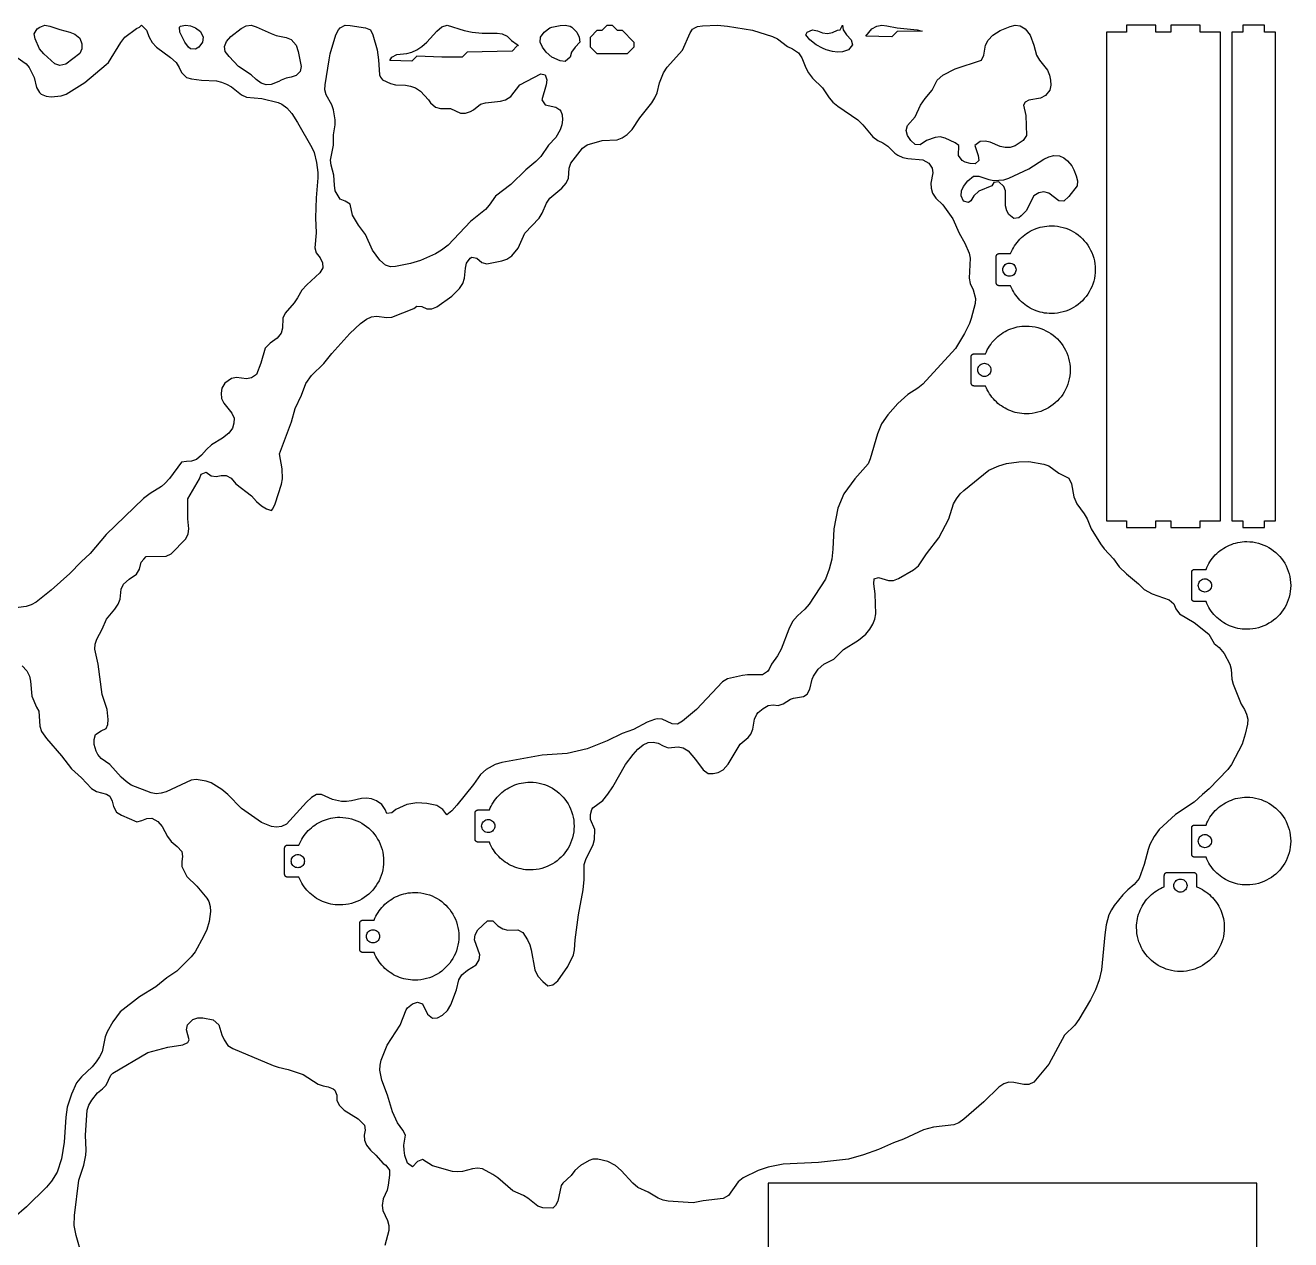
# Model space of a CAD drawing. Header units: millimetres. Extents: x -1 to 1201, y -1 to 901.
# Drawn here: x 684 to 1190, y 405 to 890 of the extents above; entities that cross this region are included whole.
import ezdxf

# ---------------------------------------------------------------- set-up
doc = ezdxf.new("R2010")
doc.units = ezdxf.units.MM
doc.layers.add('CUT', color=1, linetype='CONTINUOUS')

msp = doc.modelspace()

# ---------------------------------------------------------------- linework, layer by layer
at = {"layer": 'CUT'}
for points in [[(681.254, 877.208), (684.83, 874.573), (685.975, 873.208), (687.991, 869.208), (689, 865.208), (690.145, 863.208), (690.83, 862.578), (692.83, 861.794), (694.83, 861.517), (698.83, 861.811), (700.83, 862.475), (708.293, 867.208), (716.83, 874.312), (717.762, 875.208), (722.588, 883.208), (724.239, 885.208), (728.83, 888.675), (730.055, 889.208), (730.83, 890), (732.83, 887.998), (733.927, 885.208), (735.159, 883.208), (736.83, 881.26), (742.439, 877.208), (744.668, 875.208), (745.916, 873.208), (746.83, 871.184), (748.83, 869.241), (750.83, 868.692), (754.83, 868.135), (760.83, 867.853), (762.83, 867.312), (764.83, 866.558), (766.83, 865.438), (770.83, 862.22), (772.83, 861.379), (778.83, 860.848), (785.376, 859.208), (786.83, 858.505), (788.83, 857.114), (790.83, 854.778), (793.166, 851.208), (798.916, 841.208), (799.802, 839.208), (800.706, 835.208), (801.231, 831.208), (801.259, 829.208), (800.527, 821.208), (800.305, 813.208), (800.613, 807.208), (800.088, 801.208), (800.643, 799.208), (802.164, 797.208), (803.134, 795.208), (803.192, 793.208), (802.079, 791.208), (796.83, 786.515), (794.83, 784.306), (793.146, 781.208), (791.769, 779.208), (788.183, 775.208), (787.281, 773.208), (787.144, 769.208), (786.579, 767.208), (784.989, 765.208), (782.19, 763.208), (780.161, 761.208), (778.537, 755.208), (776.83, 750.736), (774.83, 749.306), (772.83, 748.983), (768.83, 749.434), (766.83, 749.061), (764.166, 747.208), (762.941, 745.208), (762.639, 743.208), (762.83, 741.158), (763.678, 739.208), (766.969, 735.208), (767.846, 733.208), (767.784, 731.208), (767.124, 729.208), (765.747, 727.208), (763.186, 725.208), (758.83, 722.64), (756.83, 720.761), (754.83, 718.442), (752.83, 716.813), (750.83, 716.079), (748.83, 716.011), (746.83, 715.63), (742.092, 709.208), (740.231, 707.208), (738.83, 706.004), (734.268, 703.208), (731.624, 701.208), (716.83, 686.864), (710.327, 679.208), (706.83, 675.944), (702.292, 671.208), (694.83, 664.671), (688.83, 659.831), (686.83, 658.736), (684.83, 658.07), (677.832, 657.208)], [(683.2, 634.368), (685.134, 632.368), (686.172, 630.368), (686.586, 628.368), (687.116, 622.368), (688.956, 617.956), (689.9, 616.368), (690.266, 610.368), (690.956, 608.179), (692.956, 605.419), (698.956, 598.571), (702.956, 593.269), (706.956, 589.793), (710.956, 585.508), (712.956, 584.352), (716.956, 583.247), (718.21, 582.368), (719.214, 580.368), (719.665, 578.368), (720.956, 576.088), (722.956, 574.844), (728.956, 572.181), (730.956, 572.656), (732.956, 573.46), (734.956, 573.644), (737.436, 572.368), (739.067, 570.368), (741.219, 566.368), (742.681, 564.368), (745.139, 562.368), (746.938, 560.368), (747.225, 558.368), (746.948, 556.368), (747.01, 554.368), (748.956, 550.376), (752.956, 546.546), (756.956, 541.725), (757.683, 540.368), (758.321, 538.368), (758.391, 536.368), (757.895, 532.368), (756.956, 529.172), (755.681, 526.368), (752.245, 520.368), (750.684, 518.368), (744.956, 512.537), (740.956, 509.941), (736.544, 506.368), (730.083, 502.368), (722.316, 496.368), (719.392, 492.368), (717.167, 488.368), (716.409, 486.368), (715.18, 480.368), (714.088, 478.368), (712.8, 476.368), (711.134, 474.368), (706.956, 470.426), (704.956, 468.003), (702.956, 463.52), (701.26, 458.368), (700.622, 454.368), (700.003, 444.368), (698.956, 437.698), (697.229, 432.368), (694.956, 428.754), (692.956, 426.443), (684.956, 418.626), (680.016, 414.368)], [(707.079, 399.154), (704.795, 407.154), (704, 411.154), (704.12, 415.154), (705.923, 429.154), (707.845, 435.154), (708.666, 439.154), (708.839, 441.154), (708.527, 447.154), (709.14, 457.154), (709.893, 459.154), (711.073, 461.154), (713.366, 464.026), (715.366, 465.613), (716.794, 467.154), (718.637, 471.154), (719.366, 471.846), (733.366, 480.148), (741.366, 482.244), (747.366, 483.23), (749.366, 484.171), (749.851, 485.154), (748.816, 489.154), (749.189, 491.154), (751.366, 493.252), (753.366, 494), (755.366, 493.943), (759.533, 493.154), (761.793, 491.154), (762.926, 487.154), (763.798, 485.154), (765.366, 483.002), (767.366, 481.769), (783.366, 475.009), (785.366, 474.309), (789.366, 473.402), (795.366, 471.413), (801.366, 467.479), (803.366, 466.832), (805.366, 466.505), (807.366, 465.67), (808.04, 465.154), (808.866, 463.154), (808.823, 461.154), (809.722, 459.154), (811.808, 457.154), (817.366, 453.673), (819.806, 451.154), (820.192, 449.154), (819.718, 447.154), (819.849, 445.154), (820.729, 443.154), (822.284, 441.154), (824.427, 439.154), (827.366, 435.801), (828.321, 435.154), (829.909, 433.154), (829.895, 431.154), (829.38, 427.154), (828.881, 425.154), (827.366, 421.769), (826.927, 419.154), (827.167, 417.154), (828.99, 413.154), (829.608, 411.154), (829.62, 409.154), (827.926, 403.154)]]:
    msp.add_lwpolyline(points, dxfattribs=at)
for points in [[(700.722, 874.561), (698.235, 873.95), (696.235, 874.582), (691.872, 878.561), (690.121, 880.561), (688.388, 884.561), (688, 886.561), (689.177, 888.561), (690.235, 889.314), (692.235, 890), (694.235, 889.707), (698.235, 888.323), (702.235, 887.324), (704.235, 886.479), (706.235, 884.908), (707.058, 882.561), (707.023, 880.561), (706.235, 878.744)], [(1062.722, 784.401), (1063.73, 781.044), (1063.59, 779.044), (1061.966, 773.044), (1061.281, 771.044), (1059.272, 767.044), (1055.721, 761.044), (1042.722, 746.874), (1040.722, 745.24), (1036.722, 742.697), (1032.688, 739.044), (1028.722, 734.613), (1026.244, 731.044), (1024.587, 727.044), (1021.669, 717.044), (1020.816, 715.044), (1015.569, 709.044), (1011.231, 703.044), (1008.722, 697.35), (1007.129, 689.044), (1006.782, 681.044), (1006.331, 677.044), (1005.319, 673.044), (1003.788, 669.044), (997.342, 659.044), (995.649, 657.044), (992.722, 654.399), (990.722, 652.129), (989.195, 649.044), (986.161, 641.044), (984.722, 638.437), (982.263, 635.044), (981.338, 633.044), (980.722, 632.147), (978.722, 630.827), (972.722, 630.792), (970.722, 630.578), (964.722, 629.204), (962.722, 628.069), (952.341, 617.044), (946.722, 612.377), (944.722, 611.19), (942.722, 611.231), (938.722, 613.16), (936.722, 613.257), (935.607, 613.044), (932.722, 611.946), (927.212, 609.044), (922.722, 607.366), (916.722, 604.495), (908.722, 601.277), (900.722, 599.413), (890.722, 598.798), (874.722, 595.908), (871.97, 595.044), (868.424, 593.044), (866.162, 591.044), (863.351, 587.044), (856.722, 578.893), (854.722, 576.558), (852.722, 574.957), (851.166, 577.044), (848.722, 578.66), (844.722, 579.54), (840.722, 579.734), (836.722, 579.104), (832.413, 577.044), (830.722, 575.776), (828.722, 575.557), (828.14, 577.044), (826.834, 579.044), (824.722, 580.499), (822.722, 581.302), (820.722, 581.613), (818.722, 581.508), (814.722, 580.594), (812.722, 580.301), (810.722, 580.31), (807.141, 581.044), (802.722, 583.04), (800.722, 583.024), (798.722, 581.948), (796.722, 580.096), (788.722, 571.219), (786.722, 570.267), (784.722, 570.038), (782.722, 570.294), (778.722, 571.963), (770.722, 577.534), (765.286, 583.044), (762.916, 585.044), (758.722, 587.756), (756.722, 588.408), (752.722, 589.057), (750.722, 588.829), (740.722, 584.155), (738.722, 583.591), (736.722, 583.408), (734.722, 583.753), (726.722, 586.785), (724.722, 588.229), (722.722, 590.068), (718.214, 595.044), (714.722, 597.456), (713.456, 599.044), (712.722, 600.392), (712.024, 603.044), (712, 605.044), (712.558, 607.044), (714.722, 608.487), (716.722, 609.438), (717.419, 611.044), (717.518, 613.044), (717.132, 617.044), (715.207, 623.044), (713.575, 635.044), (712.212, 641.044), (712.384, 643.044), (713.027, 645.044), (715.207, 649.044), (716.867, 653.044), (720.167, 657.044), (721.531, 659.044), (722.317, 661.044), (722.805, 665.044), (723.731, 667.044), (725.949, 669.044), (728.884, 671.044), (730.014, 673.044), (730.722, 675.767), (731.744, 677.044), (732.722, 678.042), (740.722, 678.134), (742.722, 679.143), (748.562, 685.044), (749.537, 687.044), (749.767, 689.044), (749.337, 693.044), (749.426, 701.044), (754.059, 709.044), (754.722, 710.882), (756.722, 711.698), (758.722, 710.181), (760.722, 709.918), (762.722, 710.388), (764.722, 710.428), (766.722, 709.257), (768.541, 707.044), (774.722, 702.214), (776.722, 699.944), (778.722, 698.211), (780.722, 697.017), (782.722, 696.444), (783.31, 697.044), (784.206, 699.044), (786.722, 706.88), (787.198, 709.044), (786.989, 713.044), (785.904, 719.044), (790.722, 731.734), (792.147, 737.044), (794.722, 742.468), (796.454, 747.044), (798.722, 750.305), (803.643, 755.044), (806.876, 759.044), (813.998, 767.044), (818.25, 771.044), (820.722, 772.786), (822.722, 773.641), (824.722, 773.898), (828.722, 773.442), (830.722, 773.503), (839.521, 777.044), (840.722, 777.882), (842.722, 777.746), (844.722, 776.907), (846.722, 776.912), (848.722, 777.688), (854.722, 781.922), (857.834, 785.044), (859.133, 787.044), (859.773, 789.044), (860.136, 793.044), (860.587, 795.044), (862.087, 797.044), (862.722, 797.479), (864.722, 797.112), (866.722, 795.312), (868.722, 794.826), (874.722, 795.966), (876.722, 796.751), (878.722, 797.988), (881.262, 801.044), (883.899, 807.044), (889.562, 813.044), (890.81, 815.044), (892.532, 819.044), (893.875, 821.044), (898.645, 825.044), (900.369, 827.044), (901.263, 829.044), (901.598, 833.044), (902.273, 835.044), (906.891, 841.044), (908.722, 842.269), (914.722, 843.982), (920.722, 844.362), (922.722, 845.133), (924.722, 846.381), (926.722, 848.448), (929.757, 853.044), (934.562, 859.044), (935.804, 861.044), (936.689, 863.044), (937.634, 867.044), (939.167, 871.044), (940.722, 873.366), (946.722, 880.05), (949.821, 887.044), (950.722, 888.462), (951.698, 889.044), (952.722, 889.558), (954.722, 889.85), (960.722, 890), (964.722, 889.69), (974.722, 888.106), (982.722, 885.528), (984.722, 884.596), (988.722, 881.597), (990.722, 880.618), (993.031, 879.044), (994.4, 877.044), (995.969, 873.044), (997.086, 871.044), (998.722, 868.929), (1002.693, 865.044), (1005.296, 861.044), (1006.722, 859.3), (1008.722, 857.705), (1016.722, 852.248), (1018.722, 850.239), (1022.722, 845.503), (1024.722, 844.096), (1026.722, 843.16), (1028.722, 841.837), (1031.522, 839.044), (1032.722, 838.183), (1034.722, 837.275), (1036.722, 836.809), (1042.722, 836.266), (1045.098, 835.044), (1046.426, 833.044), (1046.722, 831.079), (1045.876, 827.044), (1046.059, 825.044), (1046.608, 823.044), (1047.905, 821.044), (1050.722, 818.427), (1054.722, 812.822), (1057.223, 807.044), (1059.519, 803.044), (1061.22, 799.044), (1061.601, 797.044), (1061.204, 789.044), (1061.644, 787.044)], [(746, 889.239), (746.396, 889.6), (748.396, 890), (750.396, 889.749), (752.396, 889.036), (754.396, 887.562), (755.486, 885.239), (755.187, 883.239), (753.698, 881.239), (752.396, 880.517), (750.396, 880.679), (749.671, 881.239), (748.109, 883.239), (746.181, 887.239)], [(785.705, 867.544), (782.598, 866.353), (780.598, 866.265), (778.598, 866.89), (776.598, 868.335), (774.598, 870.216), (769.538, 873.544), (765.794, 877.544), (764.326, 879.544), (764, 881.544), (764.796, 883.544), (766.476, 885.544), (770.598, 888.78), (772.598, 889.739), (774.598, 890), (776.598, 889.338), (782.598, 886.685), (784.598, 886.001), (788.598, 885.182), (790.598, 884.342), (792.598, 882.023), (793.432, 879.544), (794.638, 873.544), (794.244, 871.544), (792.598, 870.018), (790.598, 869.313), (788.598, 868.941), (786.598, 868.149)], [(898.208, 855.699), (898.809, 854.235), (898.951, 852.235), (898.596, 850.235), (897.921, 848.235), (896.208, 845.251), (893.242, 842.235), (890.208, 837.707), (888.208, 835.614), (884.208, 832.347), (878.208, 826.52), (872.208, 821.855), (869.688, 818.235), (868.208, 816.546), (862.208, 811.666), (853.238, 802.235), (850.631, 800.235), (848.208, 798.779), (842.208, 796.188), (838.208, 794.994), (832.208, 793.759), (830.208, 793.651), (828.208, 794.256), (826.002, 796.235), (823.087, 800.235), (820.208, 806.572), (817.521, 810.235), (815.035, 814.235), (814.208, 818.581), (812.208, 819.796), (810.208, 820.644), (808.208, 824.022), (807.841, 826.235), (807.688, 830.235), (806.603, 834.235), (806.344, 836.235), (807.436, 842.235), (807.549, 846.235), (808.177, 850.235), (808.186, 852.235), (807.524, 856.235), (806.896, 858.235), (804.527, 862.235), (804, 864.235), (804.131, 866.235), (805.708, 876.235), (806.208, 878.63), (808.449, 886.235), (809.463, 888.235), (810.208, 889.024), (812.208, 890), (814.208, 889.96), (820.208, 889.034), (822.219, 888.235), (823.244, 886.235), (824.871, 880.235), (825.414, 876.235), (825.845, 870.235), (826.208, 869.311), (827.112, 868.235), (830.208, 866.739), (832.208, 866.235), (836.208, 866.106), (838.208, 865.772), (840.208, 865.058), (842.208, 863.686), (845.446, 860.235), (846.208, 859.12), (848.208, 857.323), (850.208, 856.828), (854.208, 856.807), (858.208, 854.938), (860.208, 854.903), (862.208, 855.564), (863.328, 856.235), (866.208, 858.495), (868.208, 859.069), (874.208, 859.738), (876.208, 860.297), (878.208, 861.539), (881.853, 866.235), (890.208, 870.638), (891.939, 870.235), (892.631, 868.235), (892.308, 866.235), (890.591, 860.235), (891.975, 858.235), (896.208, 857.338), (897.817, 856.235)], [(880.796, 882.307), (881.355, 881.899), (880.796, 881.866), (878.796, 879.655), (860.796, 879.335), (858.796, 877.249), (850.796, 877.302), (840.796, 877.748), (838.796, 875.674), (830, 875.899), (830.796, 877.294), (832.796, 878.372), (836.796, 878.762), (838.796, 879.274), (840.796, 880.234), (842.796, 881.531), (844.796, 883.24), (848.796, 887.713), (850.796, 889.458), (852.796, 890), (859.655, 887.899), (862.796, 887.24), (866.796, 886.817), (872.796, 886.887), (874.796, 886.634), (876.796, 885.649), (878.568, 883.899)], [(894.607, 889.246), (897.902, 889.894), (899.902, 890), (901.902, 889.637), (902.641, 889.246), (904.668, 887.246), (905.487, 885.246), (905.79, 883.246), (903.902, 881.219), (902.537, 879.246), (901.99, 877.246), (899.902, 875.561), (897.902, 875.783), (894.575, 877.246), (892.314, 879.246), (890.902, 881.246), (890, 883.246), (890.097, 885.246), (891.55, 887.246), (893.902, 888.97)], [(916, 889.333), (916.667, 890), (918.667, 890), (920.667, 888), (922.667, 888), (927.333, 883.333), (927.333, 881.333), (924.667, 878.667), (912.667, 878.667), (910, 881.333), (910, 885.333), (912.667, 888), (914.667, 888.035)], [(1009.672, 888.213), (1010.6, 890), (1010.842, 888.213), (1012.177, 886.213), (1014.049, 884.213), (1014.671, 882.213), (1012.993, 880.213), (1010.6, 879.372), (1008.6, 879.26), (1006.6, 879.552), (1004.107, 880.213), (1002.6, 880.918), (1000.08, 882.213), (997.647, 884.213), (996, 886.213), (996.6, 887.286), (998.6, 888.137), (1000.6, 887.792), (1002.6, 887.063), (1004.6, 886.759), (1006.6, 887.123), (1008.6, 888.035)], [(1042.391, 887.698), (1032.391, 887.578), (1030.391, 885.464), (1020, 885.663), (1022.391, 888.622), (1024.391, 889.722), (1026.391, 890), (1028.391, 889.852), (1032.391, 889.017), (1040.391, 888.212)], [(1065.098, 836.073), (1063.598, 834.744), (1061.598, 834.865), (1059.598, 835.452), (1058.44, 836.073), (1056.922, 838.073), (1057.041, 842.073), (1055.598, 843.157), (1051.598, 844.999), (1049.598, 845.442), (1047.598, 845.172), (1044.22, 844.073), (1041.598, 842.287), (1039.598, 842.497), (1037.902, 844.073), (1036.617, 846.073), (1036, 848.073), (1036.575, 850.073), (1039.598, 853.459), (1041.809, 858.073), (1043.598, 860.864), (1046.396, 864.073), (1048.409, 868.073), (1050.712, 870.073), (1055.598, 872.578), (1066.133, 876.073), (1066.983, 878.073), (1067.676, 882.073), (1068.75, 884.073), (1070.702, 886.073), (1073.598, 887.945), (1077.598, 889.524), (1079.598, 890), (1081.598, 889.727), (1083.598, 888.584), (1085.569, 886.073), (1087.031, 882.073), (1088.048, 878.073), (1089.276, 876.073), (1092.461, 872.073), (1093.267, 870.073), (1093.648, 868.073), (1093.768, 866.073), (1093.45, 864.073), (1091.598, 861.938), (1089.598, 860.883), (1085.035, 860.073), (1083.598, 859.334), (1082.895, 858.073), (1083.785, 854.073), (1084.067, 846.073), (1082.677, 844.073), (1079.598, 841.978), (1077.598, 841.223), (1075.598, 841.189), (1073.598, 841.692), (1069.598, 843.388), (1067.598, 843.822), (1065.598, 843.699), (1063.509, 842.073), (1064.828, 838.073)], [(1116, 887.3), (1116, 692.3), (1124, 692.3), (1124, 689.6), (1124, 689.6), (1135.722, 689.6), (1135.722, 689.6), (1135.722, 692.3), (1141.722, 692.3), (1141.722, 689.6), (1141.722, 689.6), (1153.444, 689.6), (1153.444, 689.6), (1153.444, 692.3), (1161.444, 692.3), (1161.444, 887.3), (1153.444, 887.3), (1153.444, 890), (1153.444, 890), (1141.722, 890), (1141.722, 890), (1141.722, 887.3), (1135.722, 887.3), (1135.722, 890), (1135.722, 890), (1124, 890), (1124, 890), (1124, 887.3)], [(1166, 887.3), (1166, 692.3), (1170.374, 692.3), (1170.374, 689.6), (1170.374, 689.6), (1179.121, 689.6), (1179.121, 689.6), (1179.121, 692.3), (1183.495, 692.3), (1183.495, 887.3), (1179.121, 887.3), (1179.121, 890), (1179.121, 890), (1170.374, 890), (1170.374, 890), (1170.374, 887.3)], [(1058.984, 819.834), (1058, 821.92), (1058.106, 823.92), (1058.984, 825.687), (1060.599, 827.92), (1062.984, 829.767), (1064.984, 829.806), (1068.984, 828.425), (1070.984, 828.062), (1074.984, 828.349), (1076.984, 828.987), (1084.984, 832.704), (1090.984, 836.634), (1092.984, 837.481), (1094.984, 838), (1097.234, 837.92), (1098.984, 837.132), (1100.413, 835.92), (1102.129, 833.92), (1102.984, 832.309), (1103.908, 829.92), (1104.37, 827.92), (1104.235, 825.92), (1100.984, 821.675), (1098.984, 819.877), (1096.984, 819.904), (1092.984, 822.96), (1090.984, 823.61), (1088.984, 823.169), (1086.991, 821.92), (1083.918, 815.92), (1081.976, 813.92), (1080.984, 813.245), (1078.984, 812.912), (1076.984, 814.481), (1076.222, 815.92), (1075.686, 817.92), (1075.625, 823.92), (1074.984, 825.715), (1072.984, 827.51), (1070.984, 827.347), (1070.242, 825.92), (1064.984, 823.777), (1063.032, 821.92), (1061.915, 819.92), (1060.984, 819.246)], [(1072, 797.75), (1072, 797.83), (1072.01, 797.91), (1072.02, 797.99), (1072.04, 798.06), (1072.06, 798.13), (1072.09, 798.2), (1072.12, 798.27), (1072.16, 798.34), (1072.2, 798.4), (1072.24, 798.46), (1072.29, 798.52), (1072.34, 798.57), (1072.4, 798.63), (1072.45, 798.67), (1072.51, 798.72), (1072.58, 798.76), (1072.64, 798.79), (1072.71, 798.82), (1072.78, 798.85), (1072.86, 798.87), (1072.93, 798.89), (1073.01, 798.91), (1073.09, 798.91), (1073.17, 798.92), (1077.72, 798.92), (1078.06, 799.72), (1078.44, 800.5), (1078.85, 801.26), (1079.3, 801.99), (1079.79, 802.7), (1080.3, 803.39), (1080.85, 804.04), (1081.43, 804.67), (1082.05, 805.28), (1082.69, 805.85), (1083.35, 806.39), (1084.05, 806.89), (1084.77, 807.37), (1085.51, 807.8), (1086.28, 808.2), (1087.06, 808.57), (1087.87, 808.89), (1088.7, 809.18), (1089.54, 809.43), (1090.41, 809.63), (1091.29, 809.79), (1092.18, 809.91), (1093.09, 809.98), (1094.01, 810), (1095.2, 809.96), (1096.38, 809.84), (1097.53, 809.64), (1098.66, 809.37), (1099.75, 809.03), (1100.82, 808.62), (1101.85, 808.15), (1102.84, 807.61), (1103.79, 807.01), (1104.7, 806.35), (1105.56, 805.64), (1106.38, 804.87), (1107.15, 804.06), (1107.86, 803.19), (1108.52, 802.28), (1109.12, 801.33), (1109.66, 800.34), (1110.13, 799.31), (1110.54, 798.25), (1110.88, 797.15), (1111.15, 796.03), (1111.35, 794.87), (1111.47, 793.7), (1111.51, 792.5), (1111.47, 791.3), (1111.35, 790.13), (1111.15, 788.97), (1110.88, 787.85), (1110.54, 786.75), (1110.13, 785.69), (1109.66, 784.66), (1109.12, 783.67), (1108.52, 782.72), (1107.86, 781.81), (1107.15, 780.94), (1106.38, 780.13), (1105.56, 779.36), (1104.7, 778.65), (1103.79, 777.99), (1102.84, 777.39), (1101.85, 776.85), (1100.82, 776.38), (1099.75, 775.97), (1098.66, 775.63), (1097.53, 775.36), (1096.38, 775.16), (1095.2, 775.04), (1094.01, 775), (1093.09, 775.02), (1092.18, 775.09), (1091.29, 775.21), (1090.41, 775.37), (1089.54, 775.57), (1088.7, 775.82), (1087.87, 776.11), (1087.06, 776.43), (1086.28, 776.8), (1085.51, 777.2), (1084.77, 777.63), (1084.05, 778.11), (1083.35, 778.61), (1082.69, 779.15), (1082.05, 779.72), (1081.43, 780.33), (1080.85, 780.96), (1080.3, 781.61), (1079.79, 782.3), (1079.3, 783.01), (1078.85, 783.74), (1078.44, 784.5), (1078.06, 785.28), (1077.72, 786.08), (1073.17, 786.08), (1073.09, 786.09), (1073.01, 786.09), (1072.93, 786.11), (1072.86, 786.13), (1072.78, 786.15), (1072.71, 786.18), (1072.64, 786.21), (1072.58, 786.24), (1072.51, 786.28), (1072.45, 786.33), (1072.4, 786.37), (1072.34, 786.43), (1072.29, 786.48), (1072.24, 786.54), (1072.2, 786.6), (1072.16, 786.66), (1072.12, 786.73), (1072.09, 786.8), (1072.06, 786.87), (1072.04, 786.94), (1072.02, 787.01), (1072.01, 787.09), (1072, 787.17), (1072, 787.25), (1072, 797.75)], [(1077.26, 795.13), (1077.717, 795.09), (1078.16, 794.971), (1078.575, 794.778), (1078.951, 794.515), (1079.275, 794.191), (1079.538, 793.815), (1079.731, 793.4), (1079.85, 792.957), (1079.89, 792.5), (1079.85, 792.043), (1079.731, 791.6), (1079.538, 791.185), (1079.275, 790.809), (1078.951, 790.485), (1078.575, 790.222), (1078.16, 790.029), (1077.717, 789.91), (1077.26, 789.87), (1076.803, 789.91), (1076.36, 790.029), (1075.945, 790.222), (1075.569, 790.485), (1075.245, 790.809), (1074.982, 791.185), (1074.789, 791.6), (1074.67, 792.043), (1074.63, 792.5), (1074.67, 792.957), (1074.789, 793.4), (1074.982, 793.815), (1075.245, 794.191), (1075.569, 794.515), (1075.945, 794.778), (1076.36, 794.971), (1076.803, 795.09)], [(1062, 757.75), (1062, 757.83), (1062.01, 757.91), (1062.02, 757.99), (1062.04, 758.06), (1062.06, 758.13), (1062.09, 758.2), (1062.12, 758.27), (1062.16, 758.34), (1062.2, 758.4), (1062.24, 758.46), (1062.29, 758.52), (1062.34, 758.57), (1062.4, 758.63), (1062.45, 758.67), (1062.51, 758.72), (1062.58, 758.76), (1062.64, 758.79), (1062.71, 758.82), (1062.78, 758.85), (1062.86, 758.87), (1062.93, 758.89), (1063.01, 758.91), (1063.09, 758.91), (1063.17, 758.92), (1067.72, 758.92), (1068.06, 759.72), (1068.44, 760.5), (1068.85, 761.26), (1069.3, 761.99), (1069.79, 762.7), (1070.3, 763.39), (1070.85, 764.04), (1071.43, 764.67), (1072.05, 765.28), (1072.69, 765.85), (1073.35, 766.39), (1074.05, 766.89), (1074.77, 767.37), (1075.51, 767.8), (1076.28, 768.2), (1077.06, 768.57), (1077.87, 768.89), (1078.7, 769.18), (1079.54, 769.43), (1080.41, 769.63), (1081.29, 769.79), (1082.18, 769.91), (1083.09, 769.98), (1084.01, 770), (1085.2, 769.96), (1086.38, 769.84), (1087.53, 769.64), (1088.66, 769.37), (1089.75, 769.03), (1090.82, 768.62), (1091.85, 768.15), (1092.84, 767.61), (1093.79, 767.01), (1094.7, 766.35), (1095.56, 765.64), (1096.38, 764.87), (1097.15, 764.06), (1097.86, 763.19), (1098.52, 762.28), (1099.12, 761.33), (1099.66, 760.34), (1100.13, 759.31), (1100.54, 758.25), (1100.88, 757.15), (1101.15, 756.03), (1101.35, 754.87), (1101.47, 753.7), (1101.51, 752.5), (1101.47, 751.3), (1101.35, 750.13), (1101.15, 748.97), (1100.88, 747.85), (1100.54, 746.75), (1100.13, 745.69), (1099.66, 744.66), (1099.12, 743.67), (1098.52, 742.72), (1097.86, 741.81), (1097.15, 740.94), (1096.38, 740.13), (1095.56, 739.36), (1094.7, 738.65), (1093.79, 737.99), (1092.84, 737.39), (1091.85, 736.85), (1090.82, 736.38), (1089.75, 735.97), (1088.66, 735.63), (1087.53, 735.36), (1086.38, 735.16), (1085.2, 735.04), (1084.01, 735), (1083.09, 735.02), (1082.18, 735.09), (1081.29, 735.21), (1080.41, 735.37), (1079.54, 735.57), (1078.7, 735.82), (1077.87, 736.11), (1077.06, 736.43), (1076.28, 736.8), (1075.51, 737.2), (1074.77, 737.63), (1074.05, 738.11), (1073.35, 738.61), (1072.69, 739.15), (1072.05, 739.72), (1071.43, 740.33), (1070.85, 740.96), (1070.3, 741.61), (1069.79, 742.3), (1069.3, 743.01), (1068.85, 743.74), (1068.44, 744.5), (1068.06, 745.28), (1067.72, 746.08), (1063.17, 746.08), (1063.09, 746.09), (1063.01, 746.09), (1062.93, 746.11), (1062.86, 746.13), (1062.78, 746.15), (1062.71, 746.18), (1062.64, 746.21), (1062.58, 746.24), (1062.51, 746.28), (1062.45, 746.33), (1062.4, 746.37), (1062.34, 746.43), (1062.29, 746.48), (1062.24, 746.54), (1062.2, 746.6), (1062.16, 746.66), (1062.12, 746.73), (1062.09, 746.8), (1062.06, 746.87), (1062.04, 746.94), (1062.02, 747.01), (1062.01, 747.09), (1062, 747.17), (1062, 747.25), (1062, 757.75)], [(1067.26, 755.13), (1067.717, 755.09), (1068.16, 754.971), (1068.575, 754.778), (1068.951, 754.515), (1069.275, 754.191), (1069.538, 753.815), (1069.731, 753.4), (1069.85, 752.957), (1069.89, 752.5), (1069.85, 752.043), (1069.731, 751.6), (1069.538, 751.185), (1069.275, 750.809), (1068.951, 750.485), (1068.575, 750.222), (1068.16, 750.029), (1067.717, 749.91), (1067.26, 749.87), (1066.803, 749.91), (1066.36, 750.029), (1065.945, 750.222), (1065.569, 750.485), (1065.245, 750.809), (1064.982, 751.185), (1064.789, 751.6), (1064.67, 752.043), (1064.63, 752.5), (1064.67, 752.957), (1064.789, 753.4), (1064.982, 753.815), (1065.245, 754.191), (1065.569, 754.515), (1065.945, 754.778), (1066.36, 754.971), (1066.803, 755.09)], [(1171.022, 616.988), (1171.854, 615.114), (1172.345, 613.114), (1172.222, 611.114), (1171.383, 607.114), (1170.126, 603.114), (1165.859, 595.114), (1164.417, 593.114), (1157.022, 585.327), (1154.284, 583.114), (1151.022, 579.996), (1143.477, 575.114), (1137.019, 569.114), (1135.022, 566.381), (1133.332, 563.114), (1132.563, 561.114), (1131.018, 555.114), (1129.022, 549.557), (1127.022, 547.233), (1124.458, 545.114), (1122.527, 543.114), (1119.022, 538.791), (1118.003, 537.114), (1116.983, 535.114), (1115.922, 531.114), (1115.292, 527.114), (1114.044, 513.114), (1113.065, 509.114), (1111.622, 505.114), (1109.608, 501.114), (1105.022, 493.261), (1103.307, 491.114), (1099.192, 487.114), (1093.022, 475.536), (1087.022, 468.253), (1085.022, 467.384), (1083.022, 467.338), (1079.022, 468.173), (1077.022, 468.28), (1075.022, 467.687), (1073.022, 466.336), (1067.022, 460.489), (1059.022, 453.49), (1057.022, 452.119), (1055.022, 451.251), (1047.022, 450.349), (1043.022, 449.225), (1035.022, 445.555), (1031.022, 444.138), (1025.022, 441.447), (1019.022, 439.29), (1013.022, 437.545), (1001.022, 436.233), (987.022, 435.543), (981.022, 434.397), (977.022, 433.064), (971.022, 430.146), (969.022, 428.517), (965.104, 423.114), (963.022, 421.831), (955.022, 420.954), (951.022, 420.215), (941.022, 420.844), (939.022, 421.242), (937.022, 422.042), (933.022, 424.37), (929.022, 426.274), (927.022, 427.963), (922.327, 433.114), (920.014, 435.114), (917.022, 436.661), (913.022, 437.635), (911.022, 437.639), (909.493, 437.114), (906.047, 435.114), (903.87, 433.114), (902.364, 431.114), (899.022, 427.97), (898.379, 427.114), (897.022, 420.888), (896.096, 419.114), (895.022, 417.976), (891.022, 418.135), (889.022, 418.813), (885.022, 422.071), (883.353, 423.114), (879.022, 424.99), (873.022, 430.097), (871.022, 431.529), (867.022, 433.687), (865.022, 434.024), (863.022, 433.755), (859.022, 432.607), (857.022, 432.488), (855.022, 432.722), (847.022, 434.912), (843.022, 437.459), (841.022, 436.684), (839.022, 434.496), (837.022, 435.944), (836.002, 439.114), (835.643, 441.114), (835.587, 443.114), (836.179, 447.114), (835.151, 449.114), (833.022, 452.048), (831.022, 456.408), (829.025, 463.114), (826.771, 469.114), (826, 473.114), (826.116, 475.114), (826.576, 477.114), (828.937, 483.114), (834.111, 491.114), (836.462, 497.114), (837.022, 497.991), (839.022, 499.555), (841.022, 500.204), (843.022, 499.618), (845.022, 495.384), (847.022, 493.781), (849.022, 494.035), (851.022, 494.997), (853.022, 496.936), (854.299, 499.114), (856.615, 505.114), (857.575, 509.114), (858.674, 511.114), (861.022, 512.952), (864.424, 515.114), (865.583, 517.114), (865.935, 519.114), (863.804, 525.114), (863.981, 527.114), (865.14, 529.114), (869.022, 532.711), (871.022, 532.619), (873.022, 530.655), (875.022, 529.53), (877.022, 528.987), (881.022, 529.156), (883.022, 527.995), (884.933, 525.114), (885.843, 523.114), (886.418, 521.114), (887.909, 513.114), (889.022, 510.669), (891.022, 508.446), (893.022, 506.812), (895.022, 507.102), (897.022, 508.693), (901.022, 514.486), (903.289, 519.114), (903.658, 521.114), (903.901, 525.114), (905.333, 535.114), (907.126, 545.114), (907.481, 549.114), (907.534, 555.114), (908.155, 557.114), (911.1, 563.114), (911.608, 565.114), (911.845, 569.114), (910.109, 573.114), (910.005, 575.114), (910.628, 577.114), (911.022, 577.736), (915.022, 580.685), (917.022, 583.199), (919.022, 586.143), (924.052, 595.114), (927.098, 599.114), (928.917, 601.114), (931.022, 602.864), (933.022, 603.817), (935.022, 604.033), (937.022, 603.57), (939.022, 602.465), (941.022, 601.709), (945.022, 602.134), (947.022, 601.727), (949.022, 600.48), (951.977, 597.114), (955.022, 592.89), (957.022, 591.432), (959.022, 591.423), (961.022, 591.869), (963.022, 592.962), (965.022, 595.136), (969.773, 603.114), (973.022, 605.848), (974.067, 607.114), (974.89, 609.114), (975.529, 613.114), (976.482, 615.114), (977.022, 615.757), (979.022, 617.421), (981.022, 618.644), (983.022, 618.932), (985.022, 618.619), (987.022, 619.253), (989.85, 621.114), (991.022, 621.506), (995.022, 622.127), (996.523, 623.114), (997.596, 625.114), (998.519, 629.114), (999.022, 630.318), (1000.91, 633.114), (1003.129, 635.114), (1007.178, 637.114), (1011.022, 640.972), (1017.022, 644.718), (1019.895, 647.114), (1021.561, 649.114), (1022.706, 651.114), (1023.502, 653.114), (1023.953, 655.114), (1023.679, 663.114), (1023.105, 667.114), (1023.333, 669.114), (1025.022, 669.685), (1029.022, 668.528), (1031.022, 668.458), (1033.022, 669.331), (1039.022, 672.668), (1041.022, 674.297), (1044.105, 679.114), (1049.022, 685.541), (1053.044, 693.114), (1054.931, 699.114), (1056.083, 701.114), (1057.656, 703.114), (1059.022, 704.364), (1069.022, 712.555), (1073.022, 714.291), (1076.051, 715.114), (1081.022, 715.844), (1085.022, 716), (1091.022, 714.91), (1093.022, 714.173), (1097.022, 711.304), (1101.022, 709.302), (1102.061, 707.114), (1103.022, 701.925), (1104.164, 699.114), (1107.084, 695.114), (1108.23, 693.114), (1109.848, 689.114), (1113.634, 683.114), (1115.044, 681.114), (1118.799, 677.114), (1121.022, 673.925), (1123.956, 671.114), (1128.779, 667.114), (1131.022, 664.875), (1134.215, 663.114), (1141.022, 660.703), (1142.824, 659.114), (1143.671, 657.114), (1145.167, 655.114), (1151.022, 651.658), (1156.815, 647.114), (1159.022, 643.405), (1161.022, 641.68), (1163.022, 639.351), (1165.157, 635.114), (1165.785, 633.114), (1166.078, 629.114), (1166.578, 627.114), (1169.805, 619.114)], [(1150, 671.75), (1150, 671.83), (1150.01, 671.91), (1150.02, 671.99), (1150.04, 672.06), (1150.06, 672.13), (1150.09, 672.2), (1150.12, 672.27), (1150.16, 672.34), (1150.2, 672.4), (1150.24, 672.46), (1150.29, 672.52), (1150.34, 672.57), (1150.4, 672.63), (1150.45, 672.67), (1150.51, 672.72), (1150.58, 672.76), (1150.64, 672.79), (1150.71, 672.82), (1150.78, 672.85), (1150.86, 672.87), (1150.93, 672.89), (1151.01, 672.91), (1151.09, 672.91), (1151.17, 672.92), (1155.72, 672.92), (1156.06, 673.72), (1156.44, 674.5), (1156.85, 675.26), (1157.3, 675.99), (1157.79, 676.7), (1158.3, 677.39), (1158.85, 678.04), (1159.43, 678.67), (1160.05, 679.28), (1160.69, 679.85), (1161.35, 680.39), (1162.05, 680.89), (1162.77, 681.37), (1163.51, 681.8), (1164.28, 682.2), (1165.06, 682.57), (1165.87, 682.89), (1166.7, 683.18), (1167.54, 683.43), (1168.41, 683.63), (1169.29, 683.79), (1170.18, 683.91), (1171.09, 683.98), (1172.01, 684), (1173.2, 683.96), (1174.38, 683.84), (1175.53, 683.64), (1176.66, 683.37), (1177.75, 683.03), (1178.82, 682.62), (1179.85, 682.15), (1180.84, 681.61), (1181.79, 681.01), (1182.7, 680.35), (1183.56, 679.64), (1184.38, 678.87), (1185.15, 678.06), (1185.86, 677.19), (1186.52, 676.28), (1187.12, 675.33), (1187.66, 674.34), (1188.13, 673.31), (1188.54, 672.25), (1188.88, 671.15), (1189.15, 670.03), (1189.35, 668.87), (1189.47, 667.7), (1189.51, 666.5), (1189.47, 665.3), (1189.35, 664.13), (1189.15, 662.97), (1188.88, 661.85), (1188.54, 660.75), (1188.13, 659.69), (1187.66, 658.66), (1187.12, 657.67), (1186.52, 656.72), (1185.86, 655.81), (1185.15, 654.94), (1184.38, 654.13), (1183.56, 653.36), (1182.7, 652.65), (1181.79, 651.99), (1180.84, 651.39), (1179.85, 650.85), (1178.82, 650.38), (1177.75, 649.97), (1176.66, 649.63), (1175.53, 649.36), (1174.38, 649.16), (1173.2, 649.04), (1172.01, 649), (1171.09, 649.02), (1170.18, 649.09), (1169.29, 649.21), (1168.41, 649.37), (1167.54, 649.57), (1166.7, 649.82), (1165.87, 650.11), (1165.06, 650.43), (1164.28, 650.8), (1163.51, 651.2), (1162.77, 651.63), (1162.05, 652.11), (1161.35, 652.61), (1160.69, 653.15), (1160.05, 653.72), (1159.43, 654.33), (1158.85, 654.96), (1158.3, 655.61), (1157.79, 656.3), (1157.3, 657.01), (1156.85, 657.74), (1156.44, 658.5), (1156.06, 659.28), (1155.72, 660.08), (1151.17, 660.08), (1151.09, 660.09), (1151.01, 660.09), (1150.93, 660.11), (1150.86, 660.13), (1150.78, 660.15), (1150.71, 660.18), (1150.64, 660.21), (1150.58, 660.24), (1150.51, 660.28), (1150.45, 660.33), (1150.4, 660.37), (1150.34, 660.43), (1150.29, 660.48), (1150.24, 660.54), (1150.2, 660.6), (1150.16, 660.66), (1150.12, 660.73), (1150.09, 660.8), (1150.06, 660.87), (1150.04, 660.94), (1150.02, 661.01), (1150.01, 661.09), (1150, 661.17), (1150, 661.25), (1150, 671.75)], [(1155.26, 669.13), (1155.717, 669.09), (1156.16, 668.971), (1156.575, 668.778), (1156.951, 668.515), (1157.275, 668.191), (1157.538, 667.815), (1157.731, 667.4), (1157.85, 666.957), (1157.89, 666.5), (1157.85, 666.043), (1157.731, 665.6), (1157.538, 665.185), (1157.275, 664.809), (1156.951, 664.485), (1156.575, 664.222), (1156.16, 664.029), (1155.717, 663.91), (1155.26, 663.87), (1154.803, 663.91), (1154.36, 664.029), (1153.945, 664.222), (1153.569, 664.485), (1153.245, 664.809), (1152.982, 665.185), (1152.789, 665.6), (1152.67, 666.043), (1152.63, 666.5), (1152.67, 666.957), (1152.789, 667.4), (1152.982, 667.815), (1153.245, 668.191), (1153.569, 668.515), (1153.945, 668.778), (1154.36, 668.971), (1154.803, 669.09)], [(864, 575.75), (864, 575.83), (864.01, 575.91), (864.02, 575.99), (864.04, 576.06), (864.06, 576.13), (864.09, 576.2), (864.12, 576.27), (864.16, 576.34), (864.2, 576.4), (864.24, 576.46), (864.29, 576.52), (864.34, 576.57), (864.4, 576.63), (864.45, 576.67), (864.51, 576.72), (864.58, 576.76), (864.64, 576.79), (864.71, 576.82), (864.78, 576.85), (864.86, 576.87), (864.93, 576.89), (865.01, 576.91), (865.09, 576.91), (865.17, 576.92), (869.72, 576.92), (870.06, 577.72), (870.44, 578.5), (870.85, 579.26), (871.3, 579.99), (871.79, 580.7), (872.3, 581.39), (872.85, 582.04), (873.43, 582.67), (874.05, 583.28), (874.69, 583.85), (875.35, 584.39), (876.05, 584.89), (876.77, 585.37), (877.51, 585.8), (878.28, 586.2), (879.06, 586.57), (879.87, 586.89), (880.7, 587.18), (881.54, 587.43), (882.41, 587.63), (883.29, 587.79), (884.18, 587.91), (885.09, 587.98), (886.01, 588), (887.2, 587.96), (888.38, 587.84), (889.53, 587.64), (890.66, 587.37), (891.75, 587.03), (892.82, 586.62), (893.85, 586.15), (894.84, 585.61), (895.79, 585.01), (896.7, 584.35), (897.56, 583.64), (898.38, 582.87), (899.15, 582.06), (899.86, 581.19), (900.52, 580.28), (901.12, 579.33), (901.66, 578.34), (902.13, 577.31), (902.54, 576.25), (902.88, 575.15), (903.15, 574.03), (903.35, 572.87), (903.47, 571.7), (903.51, 570.5), (903.47, 569.3), (903.35, 568.13), (903.15, 566.97), (902.88, 565.85), (902.54, 564.75), (902.13, 563.69), (901.66, 562.66), (901.12, 561.67), (900.52, 560.72), (899.86, 559.81), (899.15, 558.94), (898.38, 558.13), (897.56, 557.36), (896.7, 556.65), (895.79, 555.99), (894.84, 555.39), (893.85, 554.85), (892.82, 554.38), (891.75, 553.97), (890.66, 553.63), (889.53, 553.36), (888.38, 553.16), (887.2, 553.04), (886.01, 553), (885.09, 553.02), (884.18, 553.09), (883.29, 553.21), (882.41, 553.37), (881.54, 553.57), (880.7, 553.82), (879.87, 554.11), (879.06, 554.43), (878.28, 554.8), (877.51, 555.2), (876.77, 555.63), (876.05, 556.11), (875.35, 556.61), (874.69, 557.15), (874.05, 557.72), (873.43, 558.33), (872.85, 558.96), (872.3, 559.61), (871.79, 560.3), (871.3, 561.01), (870.85, 561.74), (870.44, 562.5), (870.06, 563.28), (869.72, 564.08), (865.17, 564.08), (865.09, 564.09), (865.01, 564.09), (864.93, 564.11), (864.86, 564.13), (864.78, 564.15), (864.71, 564.18), (864.64, 564.21), (864.58, 564.24), (864.51, 564.28), (864.45, 564.33), (864.4, 564.37), (864.34, 564.43), (864.29, 564.48), (864.24, 564.54), (864.2, 564.6), (864.16, 564.66), (864.12, 564.73), (864.09, 564.8), (864.06, 564.87), (864.04, 564.94), (864.02, 565.01), (864.01, 565.09), (864, 565.17), (864, 565.25), (864, 575.75)], [(1150, 569.75), (1150, 569.83), (1150.01, 569.91), (1150.02, 569.99), (1150.04, 570.06), (1150.06, 570.13), (1150.09, 570.2), (1150.12, 570.27), (1150.16, 570.34), (1150.2, 570.4), (1150.24, 570.46), (1150.29, 570.52), (1150.34, 570.57), (1150.4, 570.63), (1150.45, 570.67), (1150.51, 570.72), (1150.58, 570.76), (1150.64, 570.79), (1150.71, 570.82), (1150.78, 570.85), (1150.86, 570.87), (1150.93, 570.89), (1151.01, 570.91), (1151.09, 570.91), (1151.17, 570.92), (1155.72, 570.92), (1156.06, 571.72), (1156.44, 572.5), (1156.85, 573.26), (1157.3, 573.99), (1157.79, 574.7), (1158.3, 575.39), (1158.85, 576.04), (1159.43, 576.67), (1160.05, 577.28), (1160.69, 577.85), (1161.35, 578.39), (1162.05, 578.89), (1162.77, 579.37), (1163.51, 579.8), (1164.28, 580.2), (1165.06, 580.57), (1165.87, 580.89), (1166.7, 581.18), (1167.54, 581.43), (1168.41, 581.63), (1169.29, 581.79), (1170.18, 581.91), (1171.09, 581.98), (1172.01, 582), (1173.2, 581.96), (1174.38, 581.84), (1175.53, 581.64), (1176.66, 581.37), (1177.75, 581.03), (1178.82, 580.62), (1179.85, 580.15), (1180.84, 579.61), (1181.79, 579.01), (1182.7, 578.35), (1183.56, 577.64), (1184.38, 576.87), (1185.15, 576.06), (1185.86, 575.19), (1186.52, 574.28), (1187.12, 573.33), (1187.66, 572.34), (1188.13, 571.31), (1188.54, 570.25), (1188.88, 569.15), (1189.15, 568.03), (1189.35, 566.87), (1189.47, 565.7), (1189.51, 564.5), (1189.47, 563.3), (1189.35, 562.13), (1189.15, 560.97), (1188.88, 559.85), (1188.54, 558.75), (1188.13, 557.69), (1187.66, 556.66), (1187.12, 555.67), (1186.52, 554.72), (1185.86, 553.81), (1185.15, 552.94), (1184.38, 552.13), (1183.56, 551.36), (1182.7, 550.65), (1181.79, 549.99), (1180.84, 549.39), (1179.85, 548.85), (1178.82, 548.38), (1177.75, 547.97), (1176.66, 547.63), (1175.53, 547.36), (1174.38, 547.16), (1173.2, 547.04), (1172.01, 547), (1171.09, 547.02), (1170.18, 547.09), (1169.29, 547.21), (1168.41, 547.37), (1167.54, 547.57), (1166.7, 547.82), (1165.87, 548.11), (1165.06, 548.43), (1164.28, 548.8), (1163.51, 549.2), (1162.77, 549.63), (1162.05, 550.11), (1161.35, 550.61), (1160.69, 551.15), (1160.05, 551.72), (1159.43, 552.33), (1158.85, 552.96), (1158.3, 553.61), (1157.79, 554.3), (1157.3, 555.01), (1156.85, 555.74), (1156.44, 556.5), (1156.06, 557.28), (1155.72, 558.08), (1151.17, 558.08), (1151.09, 558.09), (1151.01, 558.09), (1150.93, 558.11), (1150.86, 558.13), (1150.78, 558.15), (1150.71, 558.18), (1150.64, 558.21), (1150.58, 558.24), (1150.51, 558.28), (1150.45, 558.33), (1150.4, 558.37), (1150.34, 558.43), (1150.29, 558.48), (1150.24, 558.54), (1150.2, 558.6), (1150.16, 558.66), (1150.12, 558.73), (1150.09, 558.8), (1150.06, 558.87), (1150.04, 558.94), (1150.02, 559.01), (1150.01, 559.09), (1150, 559.17), (1150, 559.25), (1150, 569.75)], [(788, 561.75), (788, 561.83), (788.01, 561.91), (788.02, 561.99), (788.04, 562.06), (788.06, 562.13), (788.09, 562.2), (788.12, 562.27), (788.16, 562.34), (788.2, 562.4), (788.24, 562.46), (788.29, 562.52), (788.34, 562.57), (788.4, 562.63), (788.45, 562.67), (788.51, 562.72), (788.58, 562.76), (788.64, 562.79), (788.71, 562.82), (788.78, 562.85), (788.86, 562.87), (788.93, 562.89), (789.01, 562.91), (789.09, 562.91), (789.17, 562.92), (793.72, 562.92), (794.06, 563.72), (794.44, 564.5), (794.85, 565.26), (795.3, 565.99), (795.79, 566.7), (796.3, 567.39), (796.85, 568.04), (797.43, 568.67), (798.05, 569.28), (798.69, 569.85), (799.35, 570.39), (800.05, 570.89), (800.77, 571.37), (801.51, 571.8), (802.28, 572.2), (803.06, 572.57), (803.87, 572.89), (804.7, 573.18), (805.54, 573.43), (806.41, 573.63), (807.29, 573.79), (808.18, 573.91), (809.09, 573.98), (810.01, 574), (811.2, 573.96), (812.38, 573.84), (813.53, 573.64), (814.66, 573.37), (815.75, 573.03), (816.82, 572.62), (817.85, 572.15), (818.84, 571.61), (819.79, 571.01), (820.7, 570.35), (821.56, 569.64), (822.38, 568.87), (823.15, 568.06), (823.86, 567.19), (824.52, 566.28), (825.12, 565.33), (825.66, 564.34), (826.13, 563.31), (826.54, 562.25), (826.88, 561.15), (827.15, 560.03), (827.35, 558.87), (827.47, 557.7), (827.51, 556.5), (827.47, 555.3), (827.35, 554.13), (827.15, 552.97), (826.88, 551.85), (826.54, 550.75), (826.13, 549.69), (825.66, 548.66), (825.12, 547.67), (824.52, 546.72), (823.86, 545.81), (823.15, 544.94), (822.38, 544.13), (821.56, 543.36), (820.7, 542.65), (819.79, 541.99), (818.84, 541.39), (817.85, 540.85), (816.82, 540.38), (815.75, 539.97), (814.66, 539.63), (813.53, 539.36), (812.38, 539.16), (811.2, 539.04), (810.01, 539), (809.09, 539.02), (808.18, 539.09), (807.29, 539.21), (806.41, 539.37), (805.54, 539.57), (804.7, 539.82), (803.87, 540.11), (803.06, 540.43), (802.28, 540.8), (801.51, 541.2), (800.77, 541.63), (800.05, 542.11), (799.35, 542.61), (798.69, 543.15), (798.05, 543.72), (797.43, 544.33), (796.85, 544.96), (796.3, 545.61), (795.79, 546.3), (795.3, 547.01), (794.85, 547.74), (794.44, 548.5), (794.06, 549.28), (793.72, 550.08), (789.17, 550.08), (789.09, 550.09), (789.01, 550.09), (788.93, 550.11), (788.86, 550.13), (788.78, 550.15), (788.71, 550.18), (788.64, 550.21), (788.58, 550.24), (788.51, 550.28), (788.45, 550.33), (788.4, 550.37), (788.34, 550.43), (788.29, 550.48), (788.24, 550.54), (788.2, 550.6), (788.16, 550.66), (788.12, 550.73), (788.09, 550.8), (788.06, 550.87), (788.04, 550.94), (788.02, 551.01), (788.01, 551.09), (788, 551.17), (788, 551.25), (788, 561.75)], [(869.26, 573.13), (869.717, 573.09), (870.16, 572.971), (870.575, 572.778), (870.951, 572.515), (871.275, 572.191), (871.538, 571.815), (871.731, 571.4), (871.85, 570.957), (871.89, 570.5), (871.85, 570.043), (871.731, 569.6), (871.538, 569.185), (871.275, 568.809), (870.951, 568.485), (870.575, 568.222), (870.16, 568.029), (869.717, 567.91), (869.26, 567.87), (868.803, 567.91), (868.36, 568.029), (867.945, 568.222), (867.569, 568.485), (867.245, 568.809), (866.982, 569.185), (866.789, 569.6), (866.67, 570.043), (866.63, 570.5), (866.67, 570.957), (866.789, 571.4), (866.982, 571.815), (867.245, 572.191), (867.569, 572.515), (867.945, 572.778), (868.36, 572.971), (868.803, 573.09)], [(1155.26, 567.13), (1155.717, 567.09), (1156.16, 566.971), (1156.575, 566.778), (1156.951, 566.515), (1157.275, 566.191), (1157.538, 565.815), (1157.731, 565.4), (1157.85, 564.957), (1157.89, 564.5), (1157.85, 564.043), (1157.731, 563.6), (1157.538, 563.185), (1157.275, 562.809), (1156.951, 562.485), (1156.575, 562.222), (1156.16, 562.029), (1155.717, 561.91), (1155.26, 561.87), (1154.803, 561.91), (1154.36, 562.029), (1153.945, 562.222), (1153.569, 562.485), (1153.245, 562.809), (1152.982, 563.185), (1152.789, 563.6), (1152.67, 564.043), (1152.63, 564.5), (1152.67, 564.957), (1152.789, 565.4), (1152.982, 565.815), (1153.245, 566.191), (1153.569, 566.515), (1153.945, 566.778), (1154.36, 566.971), (1154.803, 567.09)], [(793.26, 559.13), (793.717, 559.09), (794.16, 558.971), (794.575, 558.778), (794.951, 558.515), (795.275, 558.191), (795.538, 557.815), (795.731, 557.4), (795.85, 556.957), (795.89, 556.5), (795.85, 556.043), (795.731, 555.6), (795.538, 555.185), (795.275, 554.809), (794.951, 554.485), (794.575, 554.222), (794.16, 554.029), (793.717, 553.91), (793.26, 553.87), (792.803, 553.91), (792.36, 554.029), (791.945, 554.222), (791.569, 554.485), (791.245, 554.809), (790.982, 555.185), (790.789, 555.6), (790.67, 556.043), (790.63, 556.5), (790.67, 556.957), (790.789, 557.4), (790.982, 557.815), (791.245, 558.191), (791.569, 558.515), (791.945, 558.778), (792.36, 558.971), (792.803, 559.09)], [(1150.75, 552), (1150.83, 552), (1150.91, 551.99), (1150.99, 551.98), (1151.06, 551.96), (1151.13, 551.94), (1151.2, 551.91), (1151.27, 551.88), (1151.34, 551.84), (1151.4, 551.8), (1151.46, 551.76), (1151.52, 551.71), (1151.57, 551.66), (1151.63, 551.6), (1151.67, 551.55), (1151.72, 551.49), (1151.76, 551.42), (1151.79, 551.36), (1151.82, 551.29), (1151.85, 551.22), (1151.87, 551.14), (1151.89, 551.07), (1151.91, 550.99), (1151.91, 550.91), (1151.92, 550.83), (1151.92, 546.28), (1152.72, 545.94), (1153.5, 545.56), (1154.26, 545.15), (1154.99, 544.7), (1155.7, 544.21), (1156.39, 543.7), (1157.04, 543.15), (1157.67, 542.57), (1158.28, 541.95), (1158.85, 541.31), (1159.39, 540.65), (1159.89, 539.95), (1160.37, 539.23), (1160.8, 538.49), (1161.2, 537.72), (1161.57, 536.94), (1161.89, 536.13), (1162.18, 535.3), (1162.43, 534.46), (1162.63, 533.59), (1162.79, 532.71), (1162.91, 531.82), (1162.98, 530.91), (1163, 529.99), (1162.96, 528.8), (1162.84, 527.62), (1162.64, 526.47), (1162.37, 525.34), (1162.03, 524.25), (1161.62, 523.18), (1161.15, 522.15), (1160.61, 521.16), (1160.01, 520.21), (1159.35, 519.3), (1158.64, 518.44), (1157.87, 517.62), (1157.06, 516.85), (1156.19, 516.14), (1155.28, 515.48), (1154.33, 514.88), (1153.34, 514.34), (1152.31, 513.87), (1151.25, 513.46), (1150.15, 513.12), (1149.03, 512.85), (1147.87, 512.65), (1146.7, 512.53), (1145.5, 512.49), (1144.3, 512.53), (1143.13, 512.65), (1141.97, 512.85), (1140.85, 513.12), (1139.75, 513.46), (1138.69, 513.87), (1137.66, 514.34), (1136.67, 514.88), (1135.72, 515.48), (1134.81, 516.14), (1133.94, 516.85), (1133.13, 517.62), (1132.36, 518.44), (1131.65, 519.3), (1130.99, 520.21), (1130.39, 521.16), (1129.85, 522.15), (1129.38, 523.18), (1128.97, 524.25), (1128.63, 525.34), (1128.36, 526.47), (1128.16, 527.62), (1128.04, 528.8), (1128, 529.99), (1128.02, 530.91), (1128.09, 531.82), (1128.21, 532.71), (1128.37, 533.59), (1128.57, 534.46), (1128.82, 535.3), (1129.11, 536.13), (1129.43, 536.94), (1129.8, 537.72), (1130.2, 538.49), (1130.63, 539.23), (1131.11, 539.95), (1131.61, 540.65), (1132.15, 541.31), (1132.72, 541.95), (1133.33, 542.57), (1133.96, 543.15), (1134.61, 543.7), (1135.3, 544.21), (1136.01, 544.7), (1136.74, 545.15), (1137.5, 545.56), (1138.28, 545.94), (1139.08, 546.28), (1139.08, 550.83), (1139.09, 550.91), (1139.09, 550.99), (1139.11, 551.07), (1139.13, 551.14), (1139.15, 551.22), (1139.18, 551.29), (1139.21, 551.36), (1139.24, 551.42), (1139.28, 551.49), (1139.33, 551.55), (1139.37, 551.6), (1139.43, 551.66), (1139.48, 551.71), (1139.54, 551.76), (1139.6, 551.8), (1139.66, 551.84), (1139.73, 551.88), (1139.8, 551.91), (1139.87, 551.94), (1139.94, 551.96), (1140.01, 551.98), (1140.09, 551.99), (1140.17, 552), (1140.25, 552), (1150.75, 552)], [(1148.13, 546.74), (1148.09, 546.283), (1147.971, 545.84), (1147.778, 545.425), (1147.515, 545.049), (1147.191, 544.725), (1146.815, 544.462), (1146.4, 544.269), (1145.957, 544.15), (1145.5, 544.11), (1145.043, 544.15), (1144.6, 544.269), (1144.185, 544.462), (1143.809, 544.725), (1143.485, 545.049), (1143.222, 545.425), (1143.029, 545.84), (1142.91, 546.283), (1142.87, 546.74), (1142.91, 547.197), (1143.029, 547.64), (1143.222, 548.055), (1143.485, 548.431), (1143.809, 548.755), (1144.185, 549.018), (1144.6, 549.211), (1145.043, 549.33), (1145.5, 549.37), (1145.957, 549.33), (1146.4, 549.211), (1146.815, 549.018), (1147.191, 548.755), (1147.515, 548.431), (1147.778, 548.055), (1147.971, 547.64), (1148.09, 547.197)], [(818, 531.75), (818, 531.83), (818.01, 531.91), (818.02, 531.99), (818.04, 532.06), (818.06, 532.13), (818.09, 532.2), (818.12, 532.27), (818.16, 532.34), (818.2, 532.4), (818.24, 532.46), (818.29, 532.52), (818.34, 532.57), (818.4, 532.63), (818.45, 532.67), (818.51, 532.72), (818.58, 532.76), (818.64, 532.79), (818.71, 532.82), (818.78, 532.85), (818.86, 532.87), (818.93, 532.89), (819.01, 532.91), (819.09, 532.91), (819.17, 532.92), (823.72, 532.92), (824.06, 533.72), (824.44, 534.5), (824.85, 535.26), (825.3, 535.99), (825.79, 536.7), (826.3, 537.39), (826.85, 538.04), (827.43, 538.67), (828.05, 539.28), (828.69, 539.85), (829.35, 540.39), (830.05, 540.89), (830.77, 541.37), (831.51, 541.8), (832.28, 542.2), (833.06, 542.57), (833.87, 542.89), (834.7, 543.18), (835.54, 543.43), (836.41, 543.63), (837.29, 543.79), (838.18, 543.91), (839.09, 543.98), (840.01, 544), (841.2, 543.96), (842.38, 543.84), (843.53, 543.64), (844.66, 543.37), (845.75, 543.03), (846.82, 542.62), (847.85, 542.15), (848.84, 541.61), (849.79, 541.01), (850.7, 540.35), (851.56, 539.64), (852.38, 538.87), (853.15, 538.06), (853.86, 537.19), (854.52, 536.28), (855.12, 535.33), (855.66, 534.34), (856.13, 533.31), (856.54, 532.25), (856.88, 531.15), (857.15, 530.03), (857.35, 528.87), (857.47, 527.7), (857.51, 526.5), (857.47, 525.3), (857.35, 524.13), (857.15, 522.97), (856.88, 521.85), (856.54, 520.75), (856.13, 519.69), (855.66, 518.66), (855.12, 517.67), (854.52, 516.72), (853.86, 515.81), (853.15, 514.94), (852.38, 514.13), (851.56, 513.36), (850.7, 512.65), (849.79, 511.99), (848.84, 511.39), (847.85, 510.85), (846.82, 510.38), (845.75, 509.97), (844.66, 509.63), (843.53, 509.36), (842.38, 509.16), (841.2, 509.04), (840.01, 509), (839.09, 509.02), (838.18, 509.09), (837.29, 509.21), (836.41, 509.37), (835.54, 509.57), (834.7, 509.82), (833.87, 510.11), (833.06, 510.43), (832.28, 510.8), (831.51, 511.2), (830.77, 511.63), (830.05, 512.11), (829.35, 512.61), (828.69, 513.15), (828.05, 513.72), (827.43, 514.33), (826.85, 514.96), (826.3, 515.61), (825.79, 516.3), (825.3, 517.01), (824.85, 517.74), (824.44, 518.5), (824.06, 519.28), (823.72, 520.08), (819.17, 520.08), (819.09, 520.09), (819.01, 520.09), (818.93, 520.11), (818.86, 520.13), (818.78, 520.15), (818.71, 520.18), (818.64, 520.21), (818.58, 520.24), (818.51, 520.28), (818.45, 520.33), (818.4, 520.37), (818.34, 520.43), (818.29, 520.48), (818.24, 520.54), (818.2, 520.6), (818.16, 520.66), (818.12, 520.73), (818.09, 520.8), (818.06, 520.87), (818.04, 520.94), (818.02, 521.01), (818.01, 521.09), (818, 521.17), (818, 521.25), (818, 531.75)], [(823.26, 529.13), (823.717, 529.09), (824.16, 528.971), (824.575, 528.778), (824.951, 528.515), (825.275, 528.191), (825.538, 527.815), (825.731, 527.4), (825.85, 526.957), (825.89, 526.5), (825.85, 526.043), (825.731, 525.6), (825.538, 525.185), (825.275, 524.809), (824.951, 524.485), (824.575, 524.222), (824.16, 524.029), (823.717, 523.91), (823.26, 523.87), (822.803, 523.91), (822.36, 524.029), (821.945, 524.222), (821.569, 524.485), (821.245, 524.809), (820.982, 525.185), (820.789, 525.6), (820.67, 526.043), (820.63, 526.5), (820.67, 526.957), (820.789, 527.4), (820.982, 527.815), (821.245, 528.191), (821.569, 528.515), (821.945, 528.778), (822.36, 528.971), (822.803, 529.09)], [(981, 292.885), (1176, 292.885), (1176, 340.442), (1185.5, 340.442), (1187, 341.942), (1187, 378.942), (1185.5, 380.442), (1176, 380.442), (1176, 428), (981, 428), (981, 380.442), (971.5, 380.442), (970, 378.942), (970, 341.942), (971.5, 340.442), (981, 340.442)]]:
    msp.add_lwpolyline(points, close=True, dxfattribs=at)

doc.saveas('drawing.dxf')
